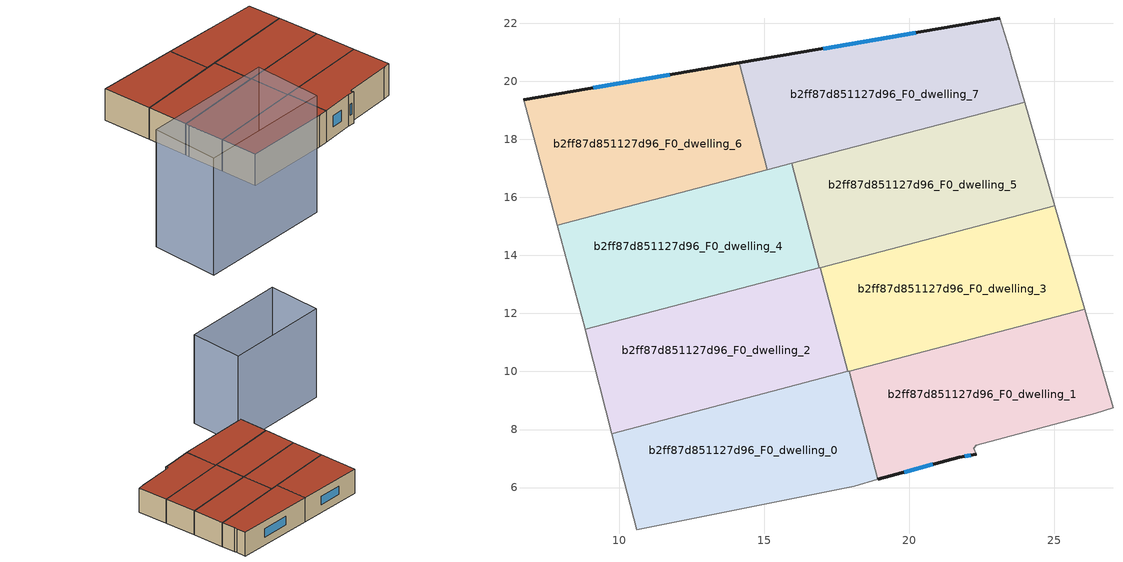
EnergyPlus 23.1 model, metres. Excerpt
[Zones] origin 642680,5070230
b2ff87d851127d96_F0_dwelling_0
 floor ground (EU_floor_Construction): 17.94,10.01 18.92,6.28 18.11,6.05 10.61,4.55 9.76,7.86 z0
 wall adiabatic (EU_wall_Construction): 9.76,7.86 10.61,4.55 18.11,6.05 18.92,6.28 z0:3
 wall to b2ff87d851127d96_F0_dwelling_1 (EU_wall_Construction): 18.92,6.28 17.94,10.01 z0:3
 wall to b2ff87d851127d96_F0_dwelling_2 (EU_wall_Construction): 17.88,10 9.76,7.86 z0:3
 wall to b2ff87d851127d96_F0_dwelling_3 (EU_wall_Construction): 17.94,10.01 17.88,10 z0:3
 roof outside (EU_roof_Construction): 18.11,6.05 18.92,6.28 17.94,10.01 9.76,7.86 10.61,4.55 z3
b2ff87d851127d96_F0_dwelling_1
 floor ground (EU_floor_Construction): 26.04,12.15 27.02,8.75 26.42,8.55 22.32,7.45 22.22,7.35 22.32,7.15 21.72,7.05 18.92,6.28 17.94,10.01 z0
 wall outside (EU_wall_Construction): 18.92,6.28 21.72,7.05 22.32,7.15 z0:3
 wall adiabatic (EU_wall_Construction): 22.32,7.15 22.22,7.35 22.32,7.45 26.42,8.55 27.02,8.75 26.04,12.15 z0:3
 wall to b2ff87d851127d96_F0_dwelling_3 (EU_wall_Construction): 26.04,12.15 17.94,10.01 z0:3
 window (EU_Window_Construction): 21.91,7.08 22.12,7.12 / 19.82,6.53 20.82,6.8 z0.97:2.03
 roof outside (EU_roof_Construction): 26.42,8.55 27.02,8.75 26.04,12.15 17.94,10.01 18.92,6.28 21.72,7.05 22.32,7.15 22.22,7.35 22.32,7.45 z3
b2ff87d851127d96_F0_dwelling_2
 floor ground (EU_floor_Construction): 16.94,13.58 17.88,10 9.76,7.86 8.91,11.16 8.83,11.45 z0
 wall adiabatic (EU_wall_Construction): 8.83,11.45 8.91,11.16 9.76,7.86 z0:3
 wall to b2ff87d851127d96_F0_dwelling_4 (EU_wall_Construction): 16.9,13.57 8.83,11.45 z0:3
 wall to b2ff87d851127d96_F0_dwelling_3 (EU_wall_Construction): 17.88,10 16.94,13.58 z0:3
 wall to b2ff87d851127d96_F0_dwelling_5 (EU_wall_Construction): 16.94,13.58 16.9,13.57 z0:3
 roof outside (EU_roof_Construction): 17.88,10 16.94,13.58 8.83,11.45 8.91,11.16 9.76,7.86 z3
b2ff87d851127d96_F0_dwelling_3
 floor ground (EU_floor_Construction): 25.01,15.71 26.04,12.15 17.88,10 16.94,13.58 z0
 wall adiabatic (EU_wall_Construction): 26.04,12.15 25.01,15.71 z0:3
 wall to b2ff87d851127d96_F0_dwelling_5 (EU_wall_Construction): 25.01,15.71 16.94,13.58 z0:3
 roof outside (EU_roof_Construction): 26.04,12.15 25.01,15.71 16.94,13.58 17.88,10 z3
b2ff87d851127d96_F0_dwelling_4
 floor ground (EU_floor_Construction): 15.95,17.17 16.9,13.57 8.83,11.45 7.87,15.04 z0
 wall adiabatic (EU_wall_Construction): 7.87,15.04 8.83,11.45 z0:3
 wall to b2ff87d851127d96_F0_dwelling_5 (EU_wall_Construction): 16.9,13.57 15.95,17.17 z0:3
 wall to b2ff87d851127d96_F0_dwelling_6 (EU_wall_Construction): 15.11,16.95 7.87,15.04 z0:3
 wall to b2ff87d851127d96_F0_dwelling_7 (EU_wall_Construction): 15.95,17.17 15.11,16.95 z0:3
 roof outside (EU_roof_Construction): 16.9,13.57 15.95,17.17 7.87,15.04 8.83,11.45 z3
b2ff87d851127d96_F0_dwelling_5
 floor ground (EU_floor_Construction): 23.98,19.28 25.01,15.71 16.9,13.57 15.95,17.17 z0
 wall adiabatic (EU_wall_Construction): 25.01,15.71 23.98,19.28 z0:3
 wall to b2ff87d851127d96_F0_dwelling_7 (EU_wall_Construction): 23.98,19.28 15.95,17.17 z0:3
 roof outside (EU_roof_Construction): 25.01,15.71 23.98,19.28 15.95,17.17 16.9,13.57 z3
b2ff87d851127d96_F0_dwelling_6
 floor ground (EU_floor_Construction): 14.14,20.63 15.11,16.95 7.87,15.04 6.71,19.37 z0
 wall outside (EU_wall_Construction): 14.14,20.63 6.71,19.37 z0:3
 wall adiabatic (EU_wall_Construction): 6.71,19.37 7.87,15.04 z0:3
 wall to b2ff87d851127d96_F0_dwelling_7 (EU_wall_Construction): 15.11,16.95 14.14,20.63 z0:3
 window (EU_Window_Construction): 11.74,20.22 9.11,19.77 z0.97:2.03
 roof outside (EU_roof_Construction): 15.11,16.95 14.14,20.63 6.71,19.37 7.87,15.04 z3
b2ff87d851127d96_F0_dwelling_7
 floor ground (EU_floor_Construction): 23.12,22.16 23.45,21.08 23.52,20.86 23.98,19.28 15.11,16.95 14.14,20.63 z0
 wall outside (EU_wall_Construction): 23.12,22.16 14.14,20.63 z0:3
 wall adiabatic (EU_wall_Construction): 23.98,19.28 23.52,20.86 23.45,21.08 23.12,22.16 z0:3
 window (EU_Window_Construction): 20.22,21.67 17.04,21.13 z0.97:2.03
 roof outside (EU_roof_Construction): 23.98,19.28 23.52,20.86 23.45,21.08 23.12,22.16 14.14,20.63 15.11,16.95 z3
shading: 12.21,-1.45 0.2,-3.85 / 0.2,-3.85 -1.02,2.23 / -1.02,2.23 10.99,4.63 / 10.99,4.63 12.21,-1.45 z0:11.1
[Building]
EU S2 Campaign: North Axis=0; Terrain=City; Solar Distribution=FullExterior
[Site:Location]
Lyon-Bron: Latitude=45.75; Longitude=5; Time Zone=1; Elevation=198
[SizingPeriod:WeatherFileDays]
AnnualSizingPeriod: Begin Month=1; Begin Day of Month=1; End Month=12; End Day of Month=31; Day of Week for Start Day=Monday; Use Weather File Daylight Saving Period=No; Use Weather File Rain and Snow Indicators=No
[MATERIAL]
EU_InternalMass_Material: Roughness=MediumRough; Thickness=0.1; Conductivity=1; Density=1800; Specific Heat=900; Thermal Absorptance=0.9; Solar Absorptance=0.7; Visible Absorptance=0.7
[MATERIAL:NOMASS] Roughness=MediumRough; Thermal Absorptance=0.9; Solar Absorptance=0.7; Visible Absorptance=0.7
Name | Thermal Resistance
EU_wall_NoMass | 2.20426
EU_roof_NoMass | 1.82421
EU_floor_NoMass | 2.14752
[WINDOWMATERIAL:SIMPLEGLAZINGSYSTEM]
EU_Window_SimpleGlazing: UFactor=2.59914; Solar Heat Gain Coefficient=0.76; Visible Transmittance=0.76
[CONSTRUCTION]
EU_wall_Construction: EU_wall_NoMass
EU_roof_Construction: EU_roof_NoMass
EU_floor_Construction: EU_floor_NoMass
EU_InternalMass_Construction: EU_InternalMass_Material
EU_Window_Construction: EU_Window_SimpleGlazing
[ZONE] Type=1; Multiplier=1; Ceiling Height=autocalculate; Floor Area=autocalculate; Part of Total Floor Area=Yes
Name | Volume
b2ff87d851127d96_F0_dwelling_0; b2ff87d851127d96_F0_dwelling_1 | 93.2029
b2ff87d851127d96_F0_dwelling_2 | 93.1978
b2ff87d851127d96_F0_dwelling_3 | 93.1985
b2ff87d851127d96_F0_dwelling_4 | 93.2021
b2ff87d851127d96_F0_dwelling_5 | 93.2043
b2ff87d851127d96_F0_dwelling_6 | 93.2058
b2ff87d851127d96_F0_dwelling_7 | 93.2051
[INTERNALMASS] Construction=EU_InternalMass_Construction
Name | Zone or ZoneList | Surface Area
b2ff87d851127d96_F0_dwelling_0_EU_InternalMass | b2ff87d851127d96_F0_dwelling_0 | 31.0676
b2ff87d851127d96_F0_dwelling_1_EU_InternalMass | b2ff87d851127d96_F0_dwelling_1 | 31.0674
b2ff87d851127d96_F0_dwelling_2_EU_InternalMass | b2ff87d851127d96_F0_dwelling_2 | 31.0663
b2ff87d851127d96_F0_dwelling_3_EU_InternalMass | b2ff87d851127d96_F0_dwelling_3 | 31.0671
b2ff87d851127d96_F0_dwelling_4_EU_InternalMass | b2ff87d851127d96_F0_dwelling_4 | 31.067
b2ff87d851127d96_F0_dwelling_5_EU_InternalMass | b2ff87d851127d96_F0_dwelling_5 | 31.0692
b2ff87d851127d96_F0_dwelling_6_EU_InternalMass | b2ff87d851127d96_F0_dwelling_6 | 31.0697
b2ff87d851127d96_F0_dwelling_7_EU_InternalMass | b2ff87d851127d96_F0_dwelling_7 | 31.0685
[OTHEREQUIPMENT] Fuel Type=Electricity; Design Level Calculation Method=Watts/Area; Power per Zone Floor Area=1; Fraction Latent=0; Fraction Radiant=0; Fraction Lost=0; Carbon Dioxide Generation Rate=0; EndUse Subcategory=EU_Step8_InternalGains
Name | Zone or ZoneList or Space or SpaceList | Schedule
EU_Step8_InternalGain_b2ff87d851127d96_F0_dwelling_0_f000 | b2ff87d851127d96_F0_dwelling_0 | EU_Step8_GainSchedule_b2ff87d851127d96_F0_dwelling_0_f000
EU_Step8_InternalGain_b2ff87d851127d96_F0_dwelling_1_f000 | b2ff87d851127d96_F0_dwelling_1 | EU_Step8_GainSchedule_b2ff87d851127d96_F0_dwelling_1_f000
EU_Step8_InternalGain_b2ff87d851127d96_F0_dwelling_2_f000 | b2ff87d851127d96_F0_dwelling_2 | EU_Step8_GainSchedule_b2ff87d851127d96_F0_dwelling_2_f000
EU_Step8_InternalGain_b2ff87d851127d96_F0_dwelling_3_f000 | b2ff87d851127d96_F0_dwelling_3 | EU_Step8_GainSchedule_b2ff87d851127d96_F0_dwelling_3_f000
EU_Step8_InternalGain_b2ff87d851127d96_F0_dwelling_4_f000 | b2ff87d851127d96_F0_dwelling_4 | EU_Step8_GainSchedule_b2ff87d851127d96_F0_dwelling_4_f000
EU_Step8_InternalGain_b2ff87d851127d96_F0_dwelling_5_f000 | b2ff87d851127d96_F0_dwelling_5 | EU_Step8_GainSchedule_b2ff87d851127d96_F0_dwelling_5_f000
EU_Step8_InternalGain_b2ff87d851127d96_F0_dwelling_6_f000 | b2ff87d851127d96_F0_dwelling_6 | EU_Step8_GainSchedule_b2ff87d851127d96_F0_dwelling_6_f000
EU_Step8_InternalGain_b2ff87d851127d96_F0_dwelling_7_f000 | b2ff87d851127d96_F0_dwelling_7 | EU_Step8_GainSchedule_b2ff87d851127d96_F0_dwelling_7_f000
[ZONEVENTILATION:DESIGNFLOWRATE] Schedule=EU_AlwaysOn; Design Flow Rate Calculation Method=AirChanges/Hour; Air Changes per Hour=0.567084; Ventilation Type=Natural; Fan Pressure Rise=0; Fan Total Efficiency=1; Constant Term Coefficient=1; Temperature Term Coefficient=0; Velocity Term Coefficient=0; Velocity Squared Term Coefficient=0; Minimum Indoor Temperature=-100; Maximum Indoor Temperature=100; Delta Temperature=-100; Minimum Outdoor Temperature=-100; Maximum Outdoor Temperature=100; Maximum Wind Speed=40
Name | Zone or ZoneList or Space or SpaceList
EU_ConstantAir_b2ff87d851127d96_F0_dwelling_0 | b2ff87d851127d96_F0_dwelling_0
EU_ConstantAir_b2ff87d851127d96_F0_dwelling_1 | b2ff87d851127d96_F0_dwelling_1
EU_ConstantAir_b2ff87d851127d96_F0_dwelling_2 | b2ff87d851127d96_F0_dwelling_2
EU_ConstantAir_b2ff87d851127d96_F0_dwelling_3 | b2ff87d851127d96_F0_dwelling_3
EU_ConstantAir_b2ff87d851127d96_F0_dwelling_4 | b2ff87d851127d96_F0_dwelling_4
EU_ConstantAir_b2ff87d851127d96_F0_dwelling_5 | b2ff87d851127d96_F0_dwelling_5
EU_ConstantAir_b2ff87d851127d96_F0_dwelling_6 | b2ff87d851127d96_F0_dwelling_6
EU_ConstantAir_b2ff87d851127d96_F0_dwelling_7 | b2ff87d851127d96_F0_dwelling_7
[HVACTEMPLATE:THERMOSTAT] Constant Heating Setpoint=20; Constant Cooling Setpoint=50
EU_HeatOnly_b2ff87d851127d96_F0_dwelling_0; EU_HeatOnly_b2ff87d851127d96_F0_dwelling_1; EU_HeatOnly_b2ff87d851127d96_F0_dwelling_2; EU_HeatOnly_b2ff87d851127d96_F0_dwelling_3; EU_HeatOnly_b2ff87d851127d96_F0_dwelling_4; EU_HeatOnly_b2ff87d851127d96_F0_dwelling_5; EU_HeatOnly_b2ff87d851127d96_F0_dwelling_6; EU_HeatOnly_b2ff87d851127d96_F0_dwelling_7
[HVACTEMPLATE:ZONE:IDEALLOADSAIRSYSTEM] System Availability Schedule=EU_AlwaysOn; Maximum Heating Supply Air Temperature=50; Minimum Cooling Supply Air Temperature=13; Maximum Heating Supply Air Humidity Ratio=0.0156; Minimum Cooling Supply Air Humidity Ratio=0.0077; Heating Limit=NoLimit; Cooling Limit=NoLimit; Heating Availability Schedule=EU_AlwaysOn; Cooling Availability Schedule=EU_CoolingOff; Dehumidification Control Type=ConstantSensibleHeatRatio; Cooling Sensible Heat Ratio=0.7; Dehumidification Setpoint=60; Humidification Control Type=None; Humidification Setpoint=30; Outdoor Air Method=None; Outdoor Air Flow Rate per Person=0.00944; Outdoor Air Flow Rate per Zone Floor Area=0; Outdoor Air Flow Rate per Zone=0; Demand Controlled Ventilation Type=None; Outdoor Air Economizer Type=NoEconomizer; Heat Recovery Type=None; Sensible Heat Recovery Effectiveness=0.7; Latent Heat Recovery Effectiveness=0.65
Name | Template Thermostat
b2ff87d851127d96_F0_dwelling_0 | EU_HeatOnly_b2ff87d851127d96_F0_dwelling_0
b2ff87d851127d96_F0_dwelling_1 | EU_HeatOnly_b2ff87d851127d96_F0_dwelling_1
b2ff87d851127d96_F0_dwelling_2 | EU_HeatOnly_b2ff87d851127d96_F0_dwelling_2
b2ff87d851127d96_F0_dwelling_3 | EU_HeatOnly_b2ff87d851127d96_F0_dwelling_3
b2ff87d851127d96_F0_dwelling_4 | EU_HeatOnly_b2ff87d851127d96_F0_dwelling_4
b2ff87d851127d96_F0_dwelling_5 | EU_HeatOnly_b2ff87d851127d96_F0_dwelling_5
b2ff87d851127d96_F0_dwelling_6 | EU_HeatOnly_b2ff87d851127d96_F0_dwelling_6
b2ff87d851127d96_F0_dwelling_7 | EU_HeatOnly_b2ff87d851127d96_F0_dwelling_7
[SIZING:ZONE] Zone Cooling Design Supply Air Temperature Input Method=SupplyAirTemperature; Zone Cooling Design Supply Air Temperature=13; Zone Heating Design Supply Air Temperature Input Method=SupplyAirTemperature; Zone Heating Design Supply Air Temperature=50; Zone Cooling Design Supply Air Humidity Ratio=0.008; Zone Heating Design Supply Air Humidity Ratio=0.008; Cooling Design Air Flow Method=DesignDay; Cooling Design Air Flow Rate=0; Cooling Minimum Air Flow per Zone Floor Area=0.000762; Cooling Minimum Air Flow=0; Cooling Minimum Air Flow Fraction=0.2; Heating Design Air Flow Method=DesignDay; Heating Design Air Flow Rate=0; Heating Maximum Air Flow per Zone Floor Area=0.002032; Heating Maximum Air Flow=0.141576; Heating Maximum Air Flow Fraction=0.3; Account for Dedicated Outdoor Air System=No; Dedicated Outdoor Air System Control Strategy=NeutralSupplyAir; Dedicated Outdoor Air Low Setpoint Temperature for Design=autosize; Dedicated Outdoor Air High Setpoint Temperature for Design=autosize; Zone Load Sizing Method=Sensible Load Only No Latent Load; Zone Latent Cooling Design Supply Air Humidity Ratio Input Method=HumidityRatioDifference; Zone Cooling Design Supply Air Humidity Ratio Difference=0.005; Zone Latent Heating Design Supply Air Humidity Ratio Input Method=HumidityRatioDifference; Zone Humidification Design Supply Air Humidity Ratio Difference=0.005
b2ff87d851127d96_F0_dwelling_0; b2ff87d851127d96_F0_dwelling_1; b2ff87d851127d96_F0_dwelling_2; b2ff87d851127d96_F0_dwelling_3; b2ff87d851127d96_F0_dwelling_4; b2ff87d851127d96_F0_dwelling_5; b2ff87d851127d96_F0_dwelling_6; b2ff87d851127d96_F0_dwelling_7
[SCHEDULE:CONSTANT]
Name | Hourly Value
EU_AlwaysOn | 1
EU_CoolingOff | 0
[SCHEDULE:FILE] Column Number=1; Rows to Skip at Top=0; Number of Hours of Data=8760; Column Separator=Comma; Interpolate to Timestep=No; Minutes per Item=60; Adjust Schedule for Daylight Savings=Yes
Name | File
EU_Step8_GainSchedule_b2ff87d851127d96_F0_dwelling_0_f000 | ../../schedules/b2ff87d851127d96/b2ff87d851127d96_F0_dwelling_0_f000_gain.csv
EU_Step8_GainSchedule_b2ff87d851127d96_F0_dwelling_1_f000 | ../../schedules/b2ff87d851127d96/b2ff87d851127d96_F0_dwelling_1_f000_gain.csv
EU_Step8_GainSchedule_b2ff87d851127d96_F0_dwelling_2_f000 | ../../schedules/b2ff87d851127d96/b2ff87d851127d96_F0_dwelling_2_f000_gain.csv
EU_Step8_GainSchedule_b2ff87d851127d96_F0_dwelling_3_f000 | ../../schedules/b2ff87d851127d96/b2ff87d851127d96_F0_dwelling_3_f000_gain.csv
EU_Step8_GainSchedule_b2ff87d851127d96_F0_dwelling_4_f000 | ../../schedules/b2ff87d851127d96/b2ff87d851127d96_F0_dwelling_4_f000_gain.csv
EU_Step8_GainSchedule_b2ff87d851127d96_F0_dwelling_5_f000 | ../../schedules/b2ff87d851127d96/b2ff87d851127d96_F0_dwelling_5_f000_gain.csv
EU_Step8_GainSchedule_b2ff87d851127d96_F0_dwelling_6_f000 | ../../schedules/b2ff87d851127d96/b2ff87d851127d96_F0_dwelling_6_f000_gain.csv
EU_Step8_GainSchedule_b2ff87d851127d96_F0_dwelling_7_f000 | ../../schedules/b2ff87d851127d96/b2ff87d851127d96_F0_dwelling_7_f000_gain.csv
